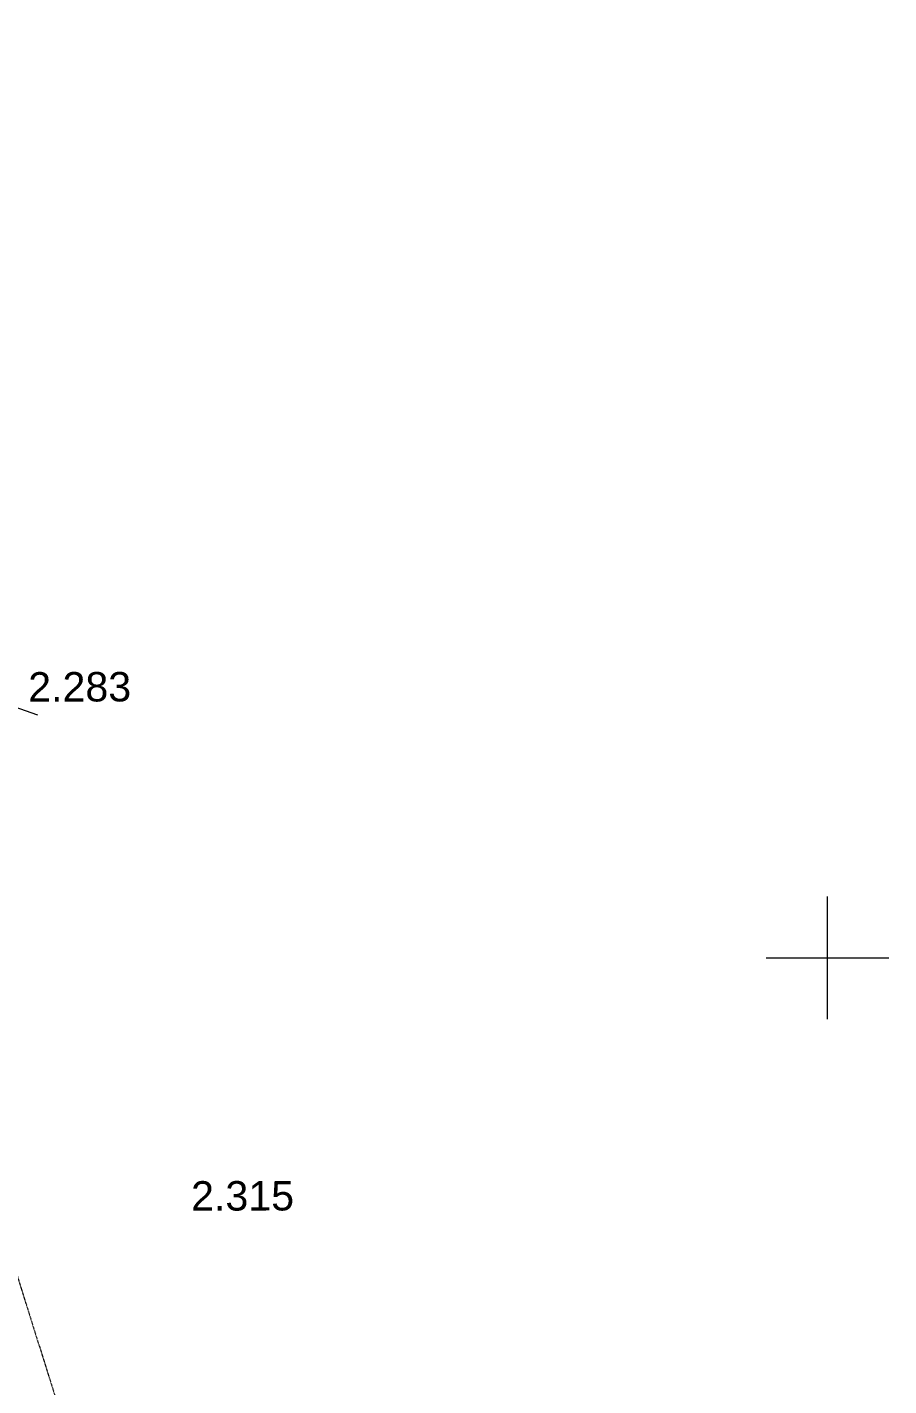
# Model space of a CAD drawing. Header units: millimetres. Extents: x 563604 to 809435, y 2337 to 1331933.
# Drawn here: x 736149 to 753704, y 1282215 to 1309885 of the extents above; entities that cross this region are included whole.
import ezdxf

# ---------------------------------------------------------------- set-up
doc = ezdxf.new("R2010")
doc.units = ezdxf.units.MM
doc.linetypes.add('IMPORT-TNM', pattern=[22.86, 12.7, -5.08, 0, -5.08])
for name, color, linetype, lineweight in [('CD TAI', 7, 'Continuous', 9), ('khung-1', 253, 'Continuous', 9), ('MEP DUONG NHUA-1', 253, 'Continuous', 9), ('NCV_TKCS_HIEN TRANG_251226_dwg-1', 253, 'Continuous', 9), ('NM-1', 253, 'IMPORT-TNM', 9)]:
    doc.layers.add(name, color=color, linetype=linetype, lineweight=lineweight)
doc.styles.add('Arial', font='arial_0.ttf', dxfattribs={"height": 600.128024})

# ---------------------------------------------------------------- blocks, each defined once
blk = doc.blocks.new('NCV_TKCS_HIEN TRANG_251226_dwg-1595164-TỔNG THỂ_HIỆN TRẠNG KHU ĐẤT')
at = {"layer": 'khung-1'}
for p, q in [((752454, 1289683), (752454, 1292183)), ((751204, 1290933), (753704, 1290933))]:
    blk.add_line(p, q, dxfattribs=at)
at = {"layer": 'MEP DUONG NHUA-1', "flags": 128}
blk.add_lwpolyline([(736363, 1295875), (733408, 1296911), (730196, 1297942), (729802, 1299616), (729327, 1301212), (727373, 1307504), (725107, 1314870), (724621, 1316362), (723027, 1321781), (722317, 1324484)], dxfattribs=at)
at = {"layer": 'NM-1'}
blk.add_line((731477, 1298659), (740474, 1270062), dxfattribs=at)
at = {"layer": 'CD TAI', "char_height": 600.1, "width": 2512.82, "attachment_point": 1, "rotation": 0.1346, "line_spacing_factor": 0.941778, "style": 'Arial'}
for s, insert in [('2.283', (736169, 1296749)), ('2.315', (739488, 1286382))]:
    blk.add_mtext(s, dxfattribs=dict(at, insert=insert))

msp = doc.modelspace()

# ---------------------------------------------------------------- block references
at = {"layer": 'NCV_TKCS_HIEN TRANG_251226_dwg-1'}
msp.add_blockref('NCV_TKCS_HIEN TRANG_251226_dwg-1595164-TỔNG THỂ_HIỆN TRẠNG KHU ĐẤT', (0, 0), dxfattribs=at)

doc.saveas('drawing.dxf')
